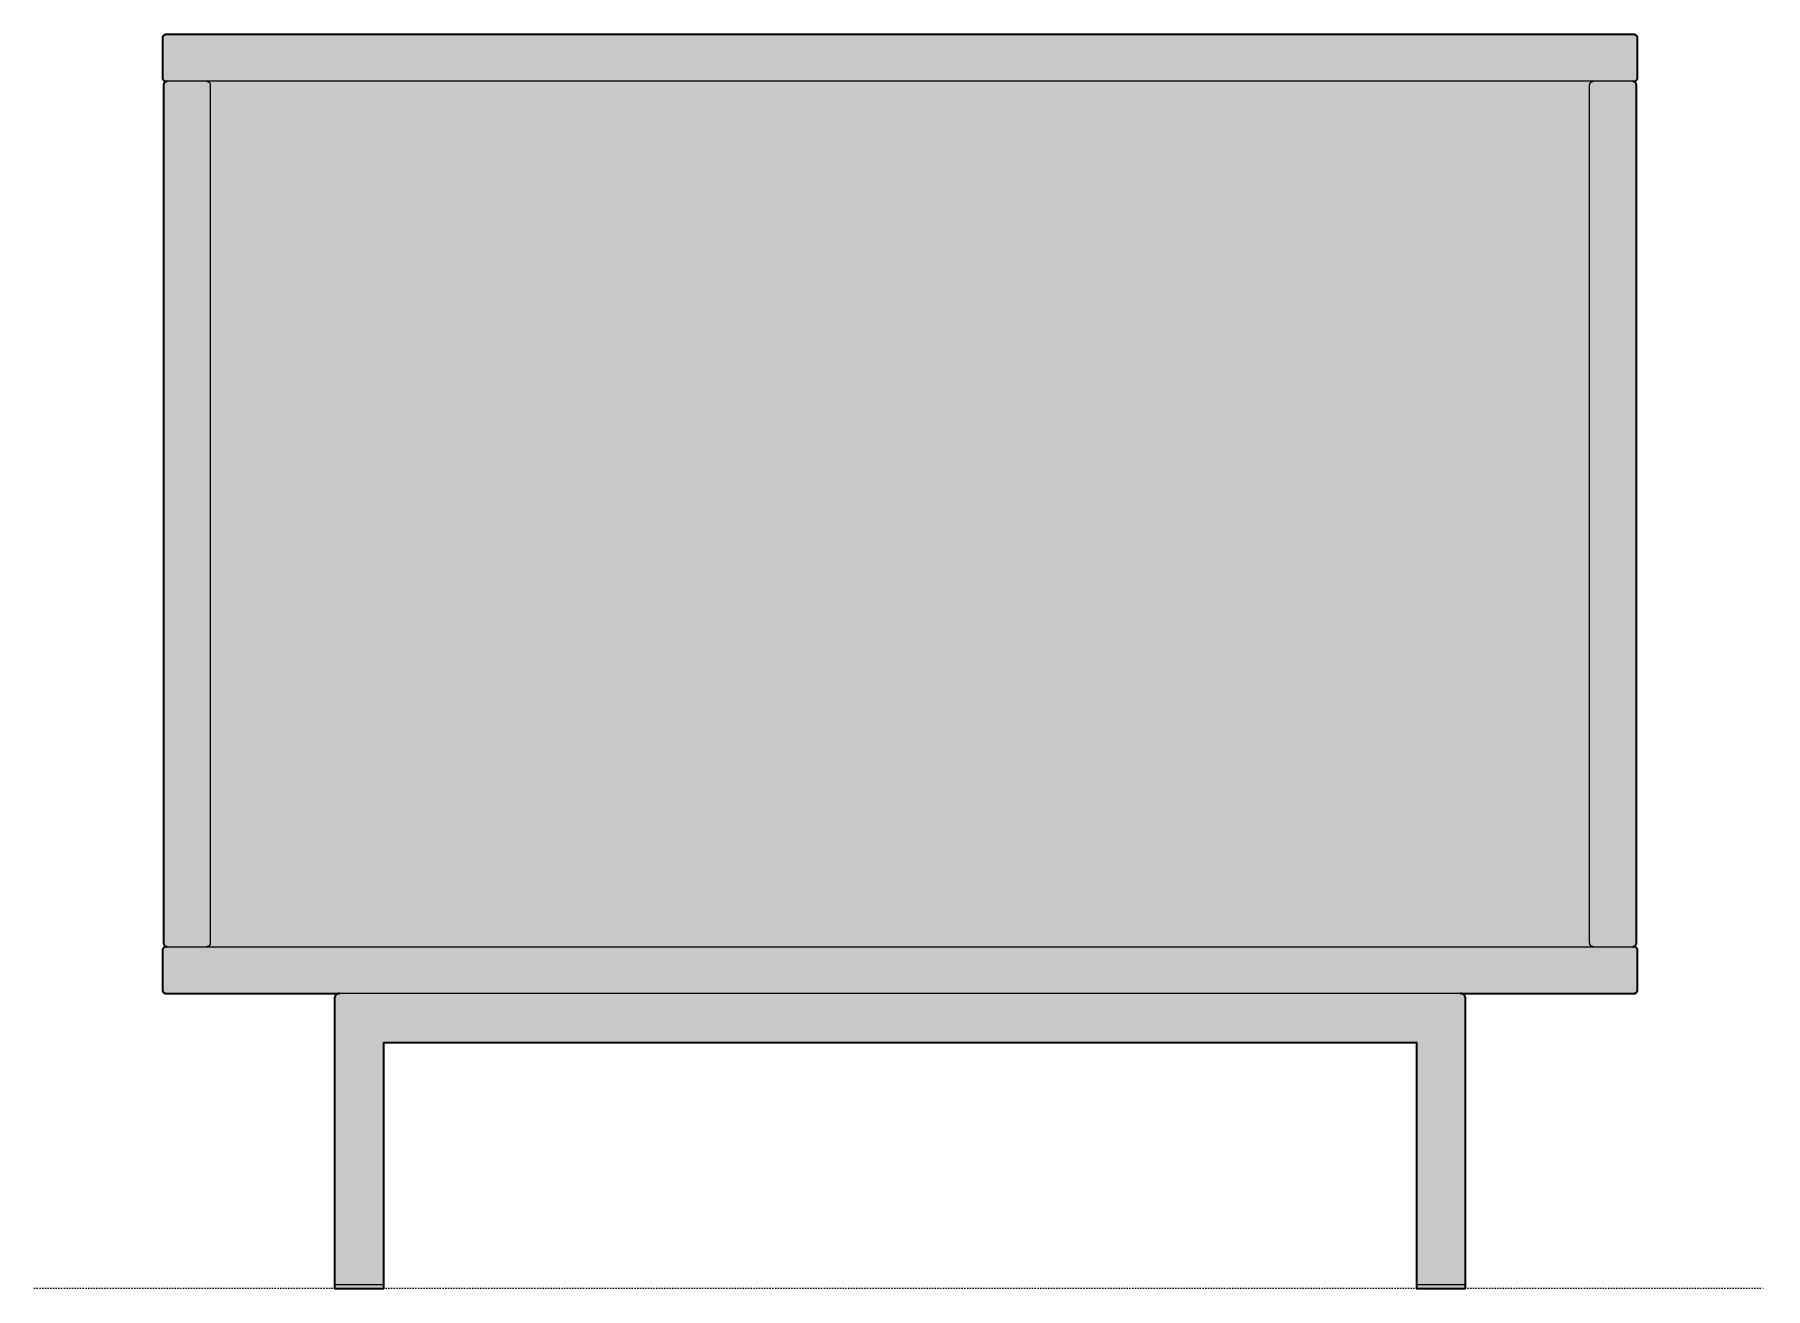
# Model space of a CAD drawing. Header units: millimetres. Extents: x 0 to 1414, y -783 to 510.
# Drawn here: x 0 to 704, y 0 to 510 of the extents above; entities that cross this region are included whole.
import ezdxf

# ---------------------------------------------------------------- set-up
doc = ezdxf.new("R2010")
doc.units = ezdxf.units.MM
doc.linetypes.add('Dots', pattern=[1, 0, -1])
doc.layers.add('Blocks', color=7, linetype='Continuous')
doc.layers.add('Blocks$Fill', color=7, linetype='Continuous', true_color=0xffffff)
for name, color, linetype, lineweight, true_color in [('Blocks$Inner', 7, 'Continuous', 25, 0x007f00), ('Blocks$Outline', 7, 'Continuous', 35, 0xff3f3f), ('Groud', 7, 'Dots', 25, 0x243775)]:
    doc.layers.add(name, color=color, linetype=linetype, lineweight=lineweight, true_color=true_color)

# ---------------------------------------------------------------- blocks, each defined once
blk = doc.blocks.new('Colour Floor Cabinet S Front')
at = {"layer": 'Blocks$Fill'}
blk.add_hatch(color=256, dxfattribs=at).paths.add_polyline_path([(651.96, 508.45), (651.96, 508.55), (651.95, 508.6), (651.94, 508.65), (651.93, 508.71), (651.92, 508.76), (651.91, 508.8), (651.89, 508.85), (651.88, 508.9), (651.86, 508.95), (651.84, 509), (651.82, 509.04), (651.8, 509.09), (651.77, 509.14), (651.75, 509.18), (651.72, 509.22), (651.69, 509.27), (651.66, 509.31), (651.63, 509.35), (651.59, 509.39), (651.56, 509.42), (651.52, 509.46), (651.49, 509.5), (651.45, 509.53), (651.41, 509.56), (651.37, 509.6), (651.33, 509.63), (651.29, 509.65), (651.24, 509.68), (651.2, 509.71), (651.15, 509.73), (651.11, 509.75), (651.06, 509.78), (651.01, 509.8), (650.97, 509.81), (650.92, 509.83), (650.87, 509.84), (650.82, 509.86), (650.77, 509.87), (650.72, 509.88), (650.67, 509.89), (650.62, 509.89), (650.57, 509.9), (650.52, 509.9), (650.46, 509.9), (53.41, 509.9), (53.36, 509.9), (53.31, 509.89), (53.26, 509.89), (53.21, 509.88), (53.16, 509.87), (53.11, 509.86), (53.06, 509.84), (53.01, 509.83), (52.96, 509.81), (52.91, 509.8), (52.87, 509.78), (52.82, 509.75), (52.77, 509.73), (52.73, 509.71), (52.68, 509.68), (52.64, 509.65), (52.6, 509.63), (52.56, 509.6), (52.52, 509.56), (52.48, 509.53), (52.44, 509.5), (52.4, 509.46), (52.37, 509.42), (52.33, 509.39), (52.3, 509.35), (52.27, 509.31), (52.24, 509.27), (52.21, 509.22), (52.18, 509.18), (52.16, 509.14), (52.13, 509.09), (52.11, 509.04), (52.09, 509), (52.07, 508.95), (52.05, 508.9), (52.03, 508.85), (52.02, 508.8), (52.01, 508.76), (52, 508.71), (51.99, 508.65), (51.98, 508.6), (51.97, 508.55), (51.97, 508.5), (51.96, 508.45), (51.96, 508.4), (51.96, 492.35), (51.97, 492.3), (51.97, 492.25), (51.98, 492.2), (51.99, 492.15), (52, 492.09), (52.01, 492.04), (52.02, 492), (52.03, 491.95), (52.05, 491.9), (52.07, 491.85), (52.09, 491.8), (52.11, 491.76), (52.13, 491.71), (52.16, 491.66), (52.18, 491.62), (52.21, 491.58), (52.24, 491.53), (52.27, 491.49), (52.3, 491.45), (52.33, 491.41), (52.37, 491.38), (52.4, 491.34), (52.44, 491.3), (52.48, 491.27), (52.52, 491.24), (52.56, 491.2), (52.6, 491.17), (52.64, 491.15), (52.68, 491.12), (52.73, 491.09), (52.77, 491.07), (52.82, 491.05), (52.87, 491.02), (52.91, 491), (52.96, 490.99), (53.01, 490.97), (53.06, 490.96), (53.11, 490.94), (53.16, 490.93), (53.21, 490.92), (53.26, 490.91), (53.31, 490.91), (53.36, 490.9), (53.41, 490.9), (53.46, 490.9), (53.91, 490.9), (53.81, 490.89), (53.76, 490.89), (53.71, 490.88), (53.66, 490.87), (53.61, 490.86), (53.56, 490.84), (53.51, 490.83), (53.46, 490.81), (53.41, 490.8), (53.37, 490.78), (53.32, 490.75), (53.27, 490.73), (53.23, 490.71), (53.18, 490.68), (53.14, 490.65), (53.1, 490.63), (53.06, 490.6), (53.02, 490.56), (52.98, 490.53), (52.94, 490.5), (52.9, 490.46), (52.87, 490.42), (52.83, 490.39), (52.8, 490.35), (52.77, 490.31), (52.74, 490.27), (52.71, 490.22), (52.68, 490.18), (52.66, 490.14), (52.63, 490.09), (52.61, 490.04), (52.59, 490), (52.57, 489.95), (52.55, 489.9), (52.53, 489.85), (52.52, 489.8), (52.51, 489.76), (52.5, 489.71), (52.49, 489.65), (52.48, 489.6), (52.47, 489.55), (52.47, 489.5), (52.46, 489.45), (52.46, 489.4), (52.46, 140.35), (52.47, 140.3), (52.47, 140.25), (52.48, 140.2), (52.49, 140.15), (52.5, 140.09), (52.51, 140.04), (52.52, 140), (52.53, 139.95), (52.55, 139.9), (52.57, 139.85), (52.59, 139.8), (52.61, 139.76), (52.63, 139.71), (52.66, 139.66), (52.68, 139.62), (52.71, 139.58), (52.74, 139.53), (52.77, 139.49), (52.8, 139.45), (52.83, 139.41), (52.87, 139.38), (52.9, 139.34), (52.94, 139.3), (52.98, 139.27), (53.02, 139.24), (53.06, 139.2), (53.1, 139.17), (53.14, 139.15), (53.18, 139.12), (53.23, 139.09), (53.27, 139.07), (53.32, 139.05), (53.37, 139.02), (53.41, 139), (53.46, 138.99), (53.51, 138.97), (53.56, 138.96), (53.61, 138.94), (53.66, 138.93), (53.71, 138.92), (53.76, 138.91), (53.81, 138.91), (53.86, 138.9), (53.91, 138.9), (53.41, 138.9), (53.36, 138.9), (53.31, 138.89), (53.26, 138.89), (53.21, 138.88), (53.16, 138.87), (53.11, 138.86), (53.06, 138.84), (53.01, 138.83), (52.96, 138.81), (52.91, 138.8), (52.87, 138.78), (52.82, 138.75), (52.77, 138.73), (52.73, 138.71), (52.68, 138.68), (52.64, 138.65), (52.6, 138.63), (52.56, 138.6), (52.52, 138.56), (52.48, 138.53), (52.44, 138.5), (52.4, 138.46), (52.37, 138.42), (52.33, 138.39), (52.3, 138.35), (52.27, 138.31), (52.24, 138.27), (52.21, 138.22), (52.18, 138.18), (52.16, 138.14), (52.13, 138.09), (52.11, 138.04), (52.09, 138), (52.07, 137.95), (52.05, 137.9), (52.03, 137.85), (52.02, 137.8), (52.01, 137.76), (52, 137.71), (51.99, 137.65), (51.98, 137.6), (51.97, 137.55), (51.97, 137.5), (51.96, 137.45), (51.96, 137.4), (51.96, 121.35), (51.97, 121.25), (51.98, 121.2), (51.99, 121.15), (52, 121.09), (52.01, 121.04), (52.02, 121), (52.03, 120.95), (52.05, 120.9), (52.07, 120.85), (52.09, 120.8), (52.11, 120.76), (52.13, 120.71), (52.16, 120.66), (52.18, 120.62), (52.21, 120.58), (52.24, 120.53), (52.27, 120.49), (52.3, 120.45), (52.33, 120.41), (52.37, 120.38), (52.4, 120.34), (52.44, 120.3), (52.48, 120.27), (52.52, 120.24), (52.56, 120.2), (52.6, 120.17), (52.64, 120.15), (52.68, 120.12), (52.73, 120.09), (52.77, 120.07), (52.82, 120.05), (52.87, 120.02), (52.91, 120), (52.96, 119.99), (53.01, 119.97), (53.06, 119.96), (53.11, 119.94), (53.16, 119.93), (53.21, 119.92), (53.26, 119.91), (53.31, 119.91), (53.36, 119.9), (53.41, 119.9), (53.46, 119.9), (123.97, 119.9), (123.83, 119.9), (123.76, 119.89), (123.69, 119.88), (123.63, 119.87), (123.56, 119.86), (123.49, 119.84), (123.43, 119.83), (123.36, 119.81), (123.3, 119.78), (123.23, 119.76), (123.17, 119.73), (123.11, 119.71), (123.04, 119.68), (122.98, 119.64), (122.93, 119.61), (122.87, 119.57), (122.81, 119.53), (122.76, 119.49), (122.7, 119.45), (122.65, 119.41), (122.6, 119.36), (122.55, 119.31), (122.5, 119.27), (122.46, 119.21), (122.41, 119.16), (122.37, 119.11), (122.33, 119.05), (122.29, 119), (122.26, 118.94), (122.22, 118.88), (122.19, 118.82), (122.16, 118.76), (122.13, 118.7), (122.1, 118.63), (122.08, 118.57), (122.06, 118.51), (122.04, 118.44), (122.02, 118.37), (122.01, 118.31), (121.99, 118.24), (121.98, 118.17), (121.98, 118.1), (121.97, 118.04), (121.97, 117.97), (121.97, 117.9), (121.97, 1.4), (122, 1.4), (122, 1.4), (122, 1.4), (122, 1.4), (122, 1.4), (121.99, 1.4), (121.99, 1.39), (121.99, 1.39), (121.99, 1.39), (121.99, 1.39), (121.99, 1.39), (121.98, 1.39), (121.98, 1.39), (121.98, 1.39), (121.98, 1.39), (121.98, 1.39), (121.98, 1.38), (121.98, 1.38), (121.98, 1.38), (121.98, 1.38), (121.97, 1.38), (121.97, 1.38), (121.97, 1.38), (121.97, 1.37), (121.97, 1.37), (121.97, 1.37), (121.97, 1.37), (121.97, 1.37), (121.97, 1.37), (121.97, 1.37), (121.97, 1.36), (121.97, 1.36), (121.97, 1.36), (121.97, 1.36), (121.97, 1.36), (121.97, 1.36), (121.97, 1.35), (121.97, 1.35), (121.97, 1.35), (121.97, -0.05), (123.97, -0.05), (141.97, -0.05), (141.97, 1.35), (141.97, 1.35), (141.96, 1.36), (141.96, 1.36), (141.96, 1.36), (141.96, 1.36), (141.96, 1.36), (141.96, 1.36), (141.96, 1.37), (141.96, 1.37), (141.96, 1.37), (141.96, 1.37), (141.96, 1.37), (141.96, 1.37), (141.96, 1.37), (141.96, 1.38), (141.96, 1.38), (141.96, 1.38), (141.95, 1.38), (141.95, 1.38), (141.95, 1.38), (141.95, 1.38), (141.95, 1.39), (141.95, 1.39), (141.95, 1.39), (141.95, 1.39), (141.95, 1.39), (141.94, 1.39), (141.94, 1.39), (141.94, 1.39), (141.94, 1.39), (141.94, 1.39), (141.94, 1.4), (141.94, 1.4), (141.93, 1.4), (141.93, 1.4), (141.93, 1.4), (141.93, 1.4), (141.93, 1.4), (141.93, 1.4), (141.92, 1.4), (141.92, 1.4), (141.97, 1.4), (141.97, 99.9), (561.97, 99.9), (561.97, 1.4), (562, 1.4), (562, 1.4), (562, 1.4), (562, 1.4), (562, 1.4), (561.99, 1.4), (561.99, 1.39), (561.99, 1.39), (561.99, 1.39), (561.99, 1.39), (561.99, 1.39), (561.98, 1.39), (561.98, 1.39), (561.98, 1.39), (561.98, 1.39), (561.98, 1.39), (561.98, 1.38), (561.98, 1.38), (561.98, 1.38), (561.98, 1.38), (561.97, 1.38), (561.97, 1.38), (561.97, 1.38), (561.97, 1.37), (561.97, 1.37), (561.97, 1.37), (561.97, 1.37), (561.97, 1.37), (561.97, 1.37), (561.97, 1.37), (561.97, 1.36), (561.97, 1.36), (561.97, 1.36), (561.97, 1.36), (561.97, 1.36), (561.97, 1.36), (561.97, 1.35), (561.97, 1.35), (561.97, 1.35), (561.97, -0.05), (563.97, -0.05), (581.97, -0.05), (581.97, 1.35), (581.97, 1.35), (581.97, 1.35), (581.96, 1.36), (581.96, 1.36), (581.96, 1.36), (581.96, 1.36), (581.96, 1.36), (581.96, 1.36), (581.96, 1.37), (581.96, 1.37), (581.96, 1.37), (581.96, 1.37), (581.96, 1.37), (581.96, 1.37), (581.96, 1.37), (581.96, 1.38), (581.96, 1.38), (581.96, 1.38), (581.95, 1.38), (581.95, 1.38), (581.95, 1.38), (581.95, 1.38), (581.95, 1.39), (581.95, 1.39), (581.95, 1.39), (581.95, 1.39), (581.95, 1.39), (581.94, 1.39), (581.94, 1.39), (581.94, 1.39), (581.94, 1.39), (581.94, 1.39), (581.94, 1.4), (581.94, 1.4), (581.93, 1.4), (581.93, 1.4), (581.93, 1.4), (581.93, 1.4), (581.93, 1.4), (581.93, 1.4), (581.92, 1.4), (581.92, 1.4), (581.97, 1.4), (581.97, 117.9), (581.96, 117.97), (581.96, 118.04), (581.95, 118.1), (581.95, 118.17), (581.94, 118.24), (581.92, 118.31), (581.91, 118.37), (581.89, 118.44), (581.87, 118.51), (581.85, 118.57), (581.83, 118.63), (581.8, 118.7), (581.77, 118.76), (581.74, 118.82), (581.71, 118.88), (581.67, 118.94), (581.64, 119), (581.6, 119.05), (581.56, 119.11), (581.52, 119.16), (581.47, 119.21), (581.43, 119.27), (581.38, 119.31), (581.33, 119.36), (581.28, 119.41), (581.23, 119.45), (581.17, 119.49), (581.12, 119.53), (581.06, 119.57), (581, 119.61), (580.95, 119.64), (580.89, 119.68), (580.82, 119.71), (580.76, 119.73), (580.7, 119.76), (580.63, 119.78), (580.57, 119.81), (580.5, 119.83), (580.44, 119.84), (580.37, 119.86), (580.3, 119.87), (580.24, 119.88), (580.17, 119.89), (580.1, 119.9), (580.03, 119.9), (579.97, 119.9), (650.52, 119.9), (650.57, 119.9), (650.62, 119.91), (650.67, 119.91), (650.72, 119.92), (650.77, 119.93), (650.82, 119.94), (650.87, 119.96), (650.92, 119.97), (650.97, 119.99), (651.01, 120), (651.06, 120.02), (651.11, 120.05), (651.15, 120.07), (651.2, 120.09), (651.24, 120.12), (651.29, 120.15), (651.33, 120.17), (651.37, 120.2), (651.41, 120.24), (651.45, 120.27), (651.49, 120.3), (651.52, 120.34), (651.56, 120.38), (651.59, 120.41), (651.63, 120.45), (651.66, 120.49), (651.69, 120.53), (651.72, 120.58), (651.75, 120.62), (651.77, 120.66), (651.8, 120.71), (651.82, 120.76), (651.84, 120.8), (651.86, 120.85), (651.88, 120.9), (651.89, 120.95), (651.91, 121), (651.92, 121.04), (651.93, 121.09), (651.94, 121.15), (651.95, 121.2), (651.96, 121.25), (651.96, 121.3), (651.96, 121.35), (651.96, 121.4), (651.96, 137.45), (651.96, 137.5), (651.96, 137.55), (651.95, 137.6), (651.94, 137.65), (651.93, 137.71), (651.92, 137.76), (651.91, 137.8), (651.89, 137.85), (651.88, 137.9), (651.86, 137.95), (651.84, 138), (651.82, 138.04), (651.8, 138.09), (651.77, 138.14), (651.75, 138.18), (651.72, 138.22), (651.69, 138.27), (651.66, 138.31), (651.63, 138.35), (651.59, 138.39), (651.56, 138.42), (651.52, 138.46), (651.49, 138.5), (651.45, 138.53), (651.41, 138.56), (651.37, 138.6), (651.33, 138.63), (651.29, 138.65), (651.24, 138.68), (651.2, 138.71), (651.15, 138.73), (651.11, 138.75), (651.06, 138.78), (651.01, 138.8), (650.97, 138.81), (650.92, 138.83), (650.87, 138.84), (650.82, 138.86), (650.77, 138.87), (650.72, 138.88), (650.67, 138.89), (650.62, 138.89), (650.57, 138.9), (650.52, 138.9), (650.46, 138.9), (650.02, 138.9), (650.12, 138.91), (650.17, 138.91), (650.22, 138.92), (650.27, 138.93), (650.32, 138.94), (650.37, 138.96), (650.42, 138.97), (650.47, 138.99), (650.51, 139), (650.56, 139.02), (650.61, 139.05), (650.65, 139.07), (650.7, 139.09), (650.74, 139.12), (650.79, 139.15), (650.83, 139.17), (650.87, 139.2), (650.91, 139.24), (650.95, 139.27), (650.99, 139.3), (651.02, 139.34), (651.06, 139.38), (651.09, 139.41), (651.13, 139.45), (651.16, 139.49), (651.19, 139.53), (651.22, 139.58), (651.25, 139.62), (651.27, 139.66), (651.3, 139.71), (651.32, 139.76), (651.34, 139.8), (651.36, 139.85), (651.38, 139.9), (651.39, 139.95), (651.41, 140), (651.42, 140.04), (651.43, 140.09), (651.44, 140.15), (651.45, 140.2), (651.46, 140.25), (651.46, 140.3), (651.46, 140.35), (651.46, 140.4), (651.46, 489.45), (651.46, 489.5), (651.46, 489.55), (651.45, 489.6), (651.44, 489.65), (651.43, 489.71), (651.42, 489.76), (651.41, 489.8), (651.39, 489.85), (651.38, 489.9), (651.36, 489.95), (651.34, 490), (651.32, 490.04), (651.3, 490.09), (651.27, 490.14), (651.25, 490.18), (651.22, 490.22), (651.19, 490.27), (651.16, 490.31), (651.13, 490.35), (651.09, 490.39), (651.06, 490.42), (651.02, 490.46), (650.99, 490.5), (650.95, 490.53), (650.91, 490.56), (650.87, 490.6), (650.83, 490.63), (650.79, 490.65), (650.74, 490.68), (650.7, 490.71), (650.65, 490.73), (650.61, 490.75), (650.56, 490.78), (650.51, 490.8), (650.47, 490.81), (650.42, 490.83), (650.37, 490.84), (650.32, 490.86), (650.27, 490.87), (650.22, 490.88), (650.17, 490.89), (650.12, 490.89), (650.07, 490.9), (650.02, 490.9), (650.52, 490.9), (650.57, 490.9), (650.62, 490.91), (650.67, 490.91), (650.72, 490.92), (650.77, 490.93), (650.82, 490.94), (650.87, 490.96), (650.92, 490.97), (650.97, 490.99), (651.01, 491), (651.06, 491.02), (651.11, 491.05), (651.15, 491.07), (651.2, 491.09), (651.24, 491.12), (651.29, 491.15), (651.33, 491.17), (651.37, 491.2), (651.41, 491.24), (651.45, 491.27), (651.49, 491.3), (651.52, 491.34), (651.56, 491.38), (651.59, 491.41), (651.63, 491.45), (651.66, 491.49), (651.69, 491.53), (651.72, 491.58), (651.75, 491.62), (651.77, 491.66), (651.8, 491.71), (651.82, 491.76), (651.84, 491.8), (651.86, 491.85), (651.88, 491.9), (651.89, 491.95), (651.91, 492), (651.92, 492.04), (651.93, 492.09), (651.94, 492.15), (651.95, 492.2), (651.96, 492.25), (651.96, 492.3), (651.96, 492.35), (651.96, 492.4)], flags=0)
at = {"layer": 'Blocks$Inner'}
for points in [[(651.96, 508.45), (651.96, 508.4), (651.96, 492.4), (651.96, 492.35), (651.96, 492.3), (651.96, 492.25), (651.95, 492.2), (651.94, 492.15), (651.93, 492.09), (651.92, 492.04), (651.91, 492), (651.89, 491.95), (651.88, 491.9), (651.86, 491.85), (651.84, 491.8), (651.82, 491.76), (651.8, 491.71), (651.77, 491.66), (651.75, 491.62), (651.72, 491.58), (651.69, 491.53), (651.66, 491.49), (651.63, 491.45), (651.59, 491.41), (651.56, 491.38), (651.52, 491.34), (651.49, 491.3), (651.45, 491.27), (651.41, 491.24), (651.37, 491.2), (651.33, 491.17), (651.29, 491.15), (651.24, 491.12), (651.2, 491.09), (651.15, 491.07), (651.11, 491.05), (651.06, 491.02), (651.01, 491), (650.97, 490.99), (650.92, 490.97), (650.87, 490.96), (650.82, 490.94), (650.77, 490.93), (650.72, 490.92), (650.67, 490.91), (650.62, 490.91), (650.57, 490.9), (650.52, 490.9), (650.46, 490.9), (53.46, 490.9), (53.41, 490.9), (53.36, 490.9), (53.31, 490.91), (53.26, 490.91), (53.21, 490.92), (53.16, 490.93), (53.11, 490.94), (53.06, 490.96), (53.01, 490.97), (52.96, 490.99), (52.91, 491), (52.87, 491.02), (52.82, 491.05), (52.77, 491.07), (52.73, 491.09), (52.68, 491.12), (52.64, 491.15), (52.6, 491.17), (52.56, 491.2), (52.52, 491.24), (52.48, 491.27), (52.44, 491.3), (52.4, 491.34), (52.37, 491.38), (52.33, 491.41), (52.3, 491.45), (52.27, 491.49), (52.24, 491.53), (52.21, 491.58), (52.18, 491.62), (52.16, 491.66), (52.13, 491.71), (52.11, 491.76), (52.09, 491.8), (52.07, 491.85), (52.05, 491.9), (52.03, 491.95), (52.02, 492), (52.01, 492.04), (52, 492.09), (51.99, 492.15), (51.98, 492.2), (51.97, 492.25), (51.97, 492.3), (51.96, 492.35), (51.96, 492.4), (51.96, 508.4), (51.96, 508.45), (51.97, 508.5), (51.97, 508.55), (51.98, 508.6), (51.99, 508.65), (52, 508.71), (52.01, 508.76), (52.02, 508.8), (52.03, 508.85), (52.05, 508.9), (52.07, 508.95), (52.09, 509), (52.11, 509.04), (52.13, 509.09), (52.16, 509.14), (52.18, 509.18), (52.21, 509.22), (52.24, 509.27), (52.27, 509.31), (52.3, 509.35), (52.33, 509.39), (52.37, 509.42), (52.4, 509.46), (52.44, 509.5), (52.48, 509.53), (52.52, 509.56), (52.56, 509.6), (52.6, 509.63), (52.64, 509.65), (52.68, 509.68), (52.73, 509.71), (52.77, 509.73), (52.82, 509.75), (52.87, 509.78), (52.91, 509.8), (52.96, 509.81), (53.01, 509.83), (53.06, 509.84), (53.11, 509.86), (53.16, 509.87), (53.21, 509.88), (53.26, 509.89), (53.31, 509.89), (53.36, 509.9), (53.41, 509.9), (53.46, 509.9), (650.46, 509.9), (650.52, 509.9), (650.57, 509.9), (650.62, 509.89), (650.67, 509.89), (650.72, 509.88), (650.77, 509.87), (650.82, 509.86), (650.87, 509.84), (650.92, 509.83), (650.97, 509.81), (651.01, 509.8), (651.06, 509.78), (651.11, 509.75), (651.15, 509.73), (651.2, 509.71), (651.24, 509.68), (651.29, 509.65), (651.33, 509.63), (651.37, 509.6), (651.41, 509.56), (651.45, 509.53), (651.49, 509.5), (651.52, 509.46), (651.56, 509.42), (651.59, 509.39), (651.63, 509.35), (651.66, 509.31), (651.69, 509.27), (651.72, 509.22), (651.75, 509.18), (651.77, 509.14), (651.8, 509.09), (651.82, 509.04), (651.84, 509), (651.86, 508.95), (651.88, 508.9), (651.89, 508.85), (651.91, 508.8), (651.92, 508.76), (651.93, 508.71), (651.94, 508.65), (651.95, 508.6), (651.96, 508.55), (651.96, 508.5)], [(51.96, 121.35), (51.96, 121.4), (51.96, 137.4), (51.96, 137.45), (51.97, 137.5), (51.97, 137.55), (51.98, 137.6), (51.99, 137.65), (52, 137.71), (52.01, 137.76), (52.02, 137.8), (52.03, 137.85), (52.05, 137.9), (52.07, 137.95), (52.09, 138), (52.11, 138.04), (52.13, 138.09), (52.16, 138.14), (52.18, 138.18), (52.21, 138.22), (52.24, 138.27), (52.27, 138.31), (52.3, 138.35), (52.33, 138.39), (52.37, 138.42), (52.4, 138.46), (52.44, 138.5), (52.48, 138.53), (52.52, 138.56), (52.56, 138.6), (52.6, 138.63), (52.64, 138.65), (52.68, 138.68), (52.73, 138.71), (52.77, 138.73), (52.82, 138.75), (52.87, 138.78), (52.91, 138.8), (52.96, 138.81), (53.01, 138.83), (53.06, 138.84), (53.11, 138.86), (53.16, 138.87), (53.21, 138.88), (53.26, 138.89), (53.31, 138.89), (53.36, 138.9), (53.41, 138.9), (53.46, 138.9), (650.46, 138.9), (650.52, 138.9), (650.57, 138.9), (650.62, 138.89), (650.67, 138.89), (650.72, 138.88), (650.77, 138.87), (650.82, 138.86), (650.87, 138.84), (650.92, 138.83), (650.97, 138.81), (651.01, 138.8), (651.06, 138.78), (651.11, 138.75), (651.15, 138.73), (651.2, 138.71), (651.24, 138.68), (651.29, 138.65), (651.33, 138.63), (651.37, 138.6), (651.41, 138.56), (651.45, 138.53), (651.49, 138.5), (651.52, 138.46), (651.56, 138.42), (651.59, 138.39), (651.63, 138.35), (651.66, 138.31), (651.69, 138.27), (651.72, 138.22), (651.75, 138.18), (651.77, 138.14), (651.8, 138.09), (651.82, 138.04), (651.84, 138), (651.86, 137.95), (651.88, 137.9), (651.89, 137.85), (651.91, 137.8), (651.92, 137.76), (651.93, 137.71), (651.94, 137.65), (651.95, 137.6), (651.96, 137.55), (651.96, 137.5), (651.96, 137.45), (651.96, 137.4), (651.96, 121.4), (651.96, 121.35), (651.96, 121.3), (651.96, 121.25), (651.95, 121.2), (651.94, 121.15), (651.93, 121.09), (651.92, 121.04), (651.91, 121), (651.89, 120.95), (651.88, 120.9), (651.86, 120.85), (651.84, 120.8), (651.82, 120.76), (651.8, 120.71), (651.77, 120.66), (651.75, 120.62), (651.72, 120.58), (651.69, 120.53), (651.66, 120.49), (651.63, 120.45), (651.59, 120.41), (651.56, 120.38), (651.52, 120.34), (651.49, 120.3), (651.45, 120.27), (651.41, 120.24), (651.37, 120.2), (651.33, 120.17), (651.29, 120.15), (651.24, 120.12), (651.2, 120.09), (651.15, 120.07), (651.11, 120.05), (651.06, 120.02), (651.01, 120), (650.97, 119.99), (650.92, 119.97), (650.87, 119.96), (650.82, 119.94), (650.77, 119.93), (650.72, 119.92), (650.67, 119.91), (650.62, 119.91), (650.57, 119.9), (650.52, 119.9), (650.46, 119.9), (53.46, 119.9), (53.41, 119.9), (53.36, 119.9), (53.31, 119.91), (53.26, 119.91), (53.21, 119.92), (53.16, 119.93), (53.11, 119.94), (53.06, 119.96), (53.01, 119.97), (52.96, 119.99), (52.91, 120), (52.87, 120.02), (52.82, 120.05), (52.77, 120.07), (52.73, 120.09), (52.68, 120.12), (52.64, 120.15), (52.6, 120.17), (52.56, 120.2), (52.52, 120.24), (52.48, 120.27), (52.44, 120.3), (52.4, 120.34), (52.37, 120.38), (52.33, 120.41), (52.3, 120.45), (52.27, 120.49), (52.24, 120.53), (52.21, 120.58), (52.18, 120.62), (52.16, 120.66), (52.13, 120.71), (52.11, 120.76), (52.09, 120.8), (52.07, 120.85), (52.05, 120.9), (52.03, 120.95), (52.02, 121), (52.01, 121.04), (52, 121.09), (51.99, 121.15), (51.98, 121.2), (51.97, 121.25), (51.97, 121.3)]]:
    blk.add_lwpolyline(points, close=True, dxfattribs=at)
for points in [[(53.96, 138.9), (53.91, 138.9), (53.86, 138.9), (53.81, 138.91), (53.76, 138.91), (53.71, 138.92), (53.66, 138.93), (53.61, 138.94), (53.56, 138.96), (53.51, 138.97), (53.46, 138.99), (53.41, 139), (53.37, 139.02), (53.32, 139.05), (53.27, 139.07), (53.23, 139.09), (53.18, 139.12), (53.14, 139.15), (53.1, 139.17), (53.06, 139.2), (53.02, 139.24), (52.98, 139.27), (52.94, 139.3), (52.9, 139.34), (52.87, 139.38), (52.83, 139.41), (52.8, 139.45), (52.77, 139.49), (52.74, 139.53), (52.71, 139.58), (52.68, 139.62), (52.66, 139.66), (52.63, 139.71), (52.61, 139.76), (52.59, 139.8), (52.57, 139.85), (52.55, 139.9), (52.53, 139.95), (52.52, 140), (52.51, 140.04), (52.5, 140.09), (52.49, 140.15), (52.48, 140.2), (52.47, 140.25), (52.47, 140.3), (52.46, 140.35), (52.46, 140.4), (52.46, 489.4), (52.46, 489.45), (52.47, 489.5), (52.47, 489.55), (52.48, 489.6), (52.49, 489.65), (52.5, 489.71), (52.51, 489.76), (52.52, 489.8), (52.53, 489.85), (52.55, 489.9), (52.57, 489.95), (52.59, 490), (52.61, 490.04), (52.63, 490.09), (52.66, 490.14), (52.68, 490.18), (52.71, 490.22), (52.74, 490.27), (52.77, 490.31), (52.8, 490.35), (52.83, 490.39), (52.87, 490.42), (52.9, 490.46), (52.94, 490.5), (52.98, 490.53), (53.02, 490.56), (53.06, 490.6), (53.1, 490.63), (53.14, 490.65), (53.18, 490.68), (53.23, 490.71), (53.27, 490.73), (53.32, 490.75), (53.37, 490.78), (53.41, 490.8), (53.46, 490.81), (53.51, 490.83), (53.56, 490.84), (53.61, 490.86), (53.66, 490.87), (53.71, 490.88), (53.76, 490.89), (53.81, 490.89), (53.86, 490.9), (53.91, 490.9), (53.96, 490.9)], [(69.96, 490.9), (70.02, 490.9), (70.07, 490.9), (70.12, 490.89), (70.17, 490.89), (70.22, 490.88), (70.27, 490.87), (70.32, 490.86), (70.37, 490.84), (70.42, 490.83), (70.47, 490.81), (70.51, 490.8), (70.56, 490.78), (70.61, 490.75), (70.65, 490.73), (70.7, 490.71), (70.74, 490.68), (70.79, 490.65), (70.83, 490.63), (70.87, 490.6), (70.91, 490.56), (70.95, 490.53), (70.99, 490.5), (71.02, 490.46), (71.06, 490.42), (71.09, 490.39), (71.13, 490.35), (71.16, 490.31), (71.19, 490.27), (71.22, 490.22), (71.25, 490.18), (71.27, 490.14), (71.3, 490.09), (71.32, 490.04), (71.34, 490), (71.36, 489.95), (71.38, 489.9), (71.39, 489.85), (71.41, 489.8), (71.42, 489.76), (71.43, 489.71), (71.44, 489.65), (71.45, 489.6), (71.46, 489.55), (71.46, 489.5), (71.46, 489.45), (71.46, 489.4), (71.46, 140.4), (71.46, 140.35), (71.46, 140.3), (71.46, 140.25), (71.45, 140.2), (71.44, 140.15), (71.43, 140.09), (71.42, 140.04), (71.41, 140), (71.39, 139.95), (71.38, 139.9), (71.36, 139.85), (71.34, 139.8), (71.32, 139.76), (71.3, 139.71), (71.27, 139.66), (71.25, 139.62), (71.22, 139.58), (71.19, 139.53), (71.16, 139.49), (71.13, 139.45), (71.09, 139.41), (71.06, 139.38), (71.02, 139.34), (70.99, 139.3), (70.95, 139.27), (70.91, 139.24), (70.87, 139.2), (70.83, 139.17), (70.79, 139.15), (70.74, 139.12), (70.7, 139.09), (70.65, 139.07), (70.61, 139.05), (70.56, 139.02), (70.51, 139), (70.47, 138.99), (70.42, 138.97), (70.37, 138.96), (70.32, 138.94), (70.27, 138.93), (70.22, 138.92), (70.17, 138.91), (70.12, 138.91), (70.07, 138.9), (70.02, 138.9), (69.96, 138.9)], [(633.96, 138.9), (633.91, 138.9), (633.86, 138.9), (633.81, 138.91), (633.76, 138.91), (633.71, 138.92), (633.66, 138.93), (633.61, 138.94), (633.56, 138.96), (633.51, 138.97), (633.46, 138.99), (633.41, 139), (633.37, 139.02), (633.32, 139.05), (633.27, 139.07), (633.23, 139.09), (633.18, 139.12), (633.14, 139.15), (633.1, 139.17), (633.06, 139.2), (633.02, 139.24), (632.98, 139.27), (632.94, 139.3), (632.9, 139.34), (632.87, 139.38), (632.83, 139.41), (632.8, 139.45), (632.77, 139.49), (632.74, 139.53), (632.71, 139.58), (632.68, 139.62), (632.66, 139.66), (632.63, 139.71), (632.61, 139.76), (632.59, 139.8), (632.57, 139.85), (632.55, 139.9), (632.53, 139.95), (632.52, 140), (632.51, 140.04), (632.5, 140.09), (632.49, 140.15), (632.48, 140.2), (632.47, 140.25), (632.47, 140.3), (632.46, 140.35), (632.46, 140.4), (632.46, 489.4), (632.46, 489.45), (632.47, 489.5), (632.47, 489.55), (632.48, 489.6), (632.49, 489.65), (632.5, 489.71), (632.51, 489.76), (632.52, 489.8), (632.53, 489.85), (632.55, 489.9), (632.57, 489.95), (632.59, 490), (632.61, 490.04), (632.63, 490.09), (632.66, 490.14), (632.68, 490.18), (632.71, 490.22), (632.74, 490.27), (632.77, 490.31), (632.8, 490.35), (632.83, 490.39), (632.87, 490.42), (632.9, 490.46), (632.94, 490.5), (632.98, 490.53), (633.02, 490.56), (633.06, 490.6), (633.1, 490.63), (633.14, 490.65), (633.18, 490.68), (633.23, 490.71), (633.27, 490.73), (633.32, 490.75), (633.37, 490.78), (633.41, 490.8), (633.46, 490.81), (633.51, 490.83), (633.56, 490.84), (633.61, 490.86), (633.66, 490.87), (633.71, 490.88), (633.76, 490.89), (633.81, 490.89), (633.86, 490.9), (633.91, 490.9), (633.96, 490.9)], [(649.96, 490.9), (650.02, 490.9), (650.07, 490.9), (650.12, 490.89), (650.17, 490.89), (650.22, 490.88), (650.27, 490.87), (650.32, 490.86), (650.37, 490.84), (650.42, 490.83), (650.47, 490.81), (650.51, 490.8), (650.56, 490.78), (650.61, 490.75), (650.65, 490.73), (650.7, 490.71), (650.74, 490.68), (650.79, 490.65), (650.83, 490.63), (650.87, 490.6), (650.91, 490.56), (650.95, 490.53), (650.99, 490.5), (651.02, 490.46), (651.06, 490.42), (651.09, 490.39), (651.13, 490.35), (651.16, 490.31), (651.19, 490.27), (651.22, 490.22), (651.25, 490.18), (651.27, 490.14), (651.3, 490.09), (651.32, 490.04), (651.34, 490), (651.36, 489.95), (651.38, 489.9), (651.39, 489.85), (651.41, 489.8), (651.42, 489.76), (651.43, 489.71), (651.44, 489.65), (651.45, 489.6), (651.46, 489.55), (651.46, 489.5), (651.46, 489.45), (651.46, 489.4), (651.46, 140.4), (651.46, 140.35), (651.46, 140.3), (651.46, 140.25), (651.45, 140.2), (651.44, 140.15), (651.43, 140.09), (651.42, 140.04), (651.41, 140), (651.39, 139.95), (651.38, 139.9), (651.36, 139.85), (651.34, 139.8), (651.32, 139.76), (651.3, 139.71), (651.27, 139.66), (651.25, 139.62), (651.22, 139.58), (651.19, 139.53), (651.16, 139.49), (651.13, 139.45), (651.09, 139.41), (651.06, 139.38), (651.02, 139.34), (650.99, 139.3), (650.95, 139.27), (650.91, 139.24), (650.87, 139.2), (650.83, 139.17), (650.79, 139.15), (650.74, 139.12), (650.7, 139.09), (650.65, 139.07), (650.61, 139.05), (650.56, 139.02), (650.51, 139), (650.47, 138.99), (650.42, 138.97), (650.37, 138.96), (650.32, 138.94), (650.27, 138.93), (650.22, 138.92), (650.17, 138.91), (650.12, 138.91), (650.07, 138.9), (650.02, 138.9), (649.96, 138.9)], [(579.97, 119.9), (580.03, 119.9), (580.1, 119.9), (580.17, 119.89), (580.24, 119.88), (580.3, 119.87), (580.37, 119.86), (580.44, 119.84), (580.5, 119.83), (580.57, 119.81), (580.63, 119.78), (580.7, 119.76), (580.76, 119.73), (580.82, 119.71), (580.89, 119.68), (580.95, 119.64), (581, 119.61), (581.06, 119.57), (581.12, 119.53), (581.17, 119.49), (581.23, 119.45), (581.28, 119.41), (581.33, 119.36), (581.38, 119.31), (581.43, 119.27), (581.47, 119.21), (581.52, 119.16), (581.56, 119.11), (581.6, 119.05), (581.64, 119), (581.67, 118.94), (581.71, 118.88), (581.74, 118.82), (581.77, 118.76), (581.8, 118.7), (581.83, 118.63), (581.85, 118.57), (581.87, 118.51), (581.89, 118.44), (581.91, 118.37), (581.92, 118.31), (581.94, 118.24), (581.95, 118.17), (581.95, 118.1), (581.96, 118.04), (581.96, 117.97), (581.97, 117.9), (581.97, 1.4), (579.97, 1.4), (563.97, 1.4), (561.97, 1.4), (561.97, 99.9), (141.97, 99.9), (141.97, 1.4), (139.97, 1.4), (123.97, 1.4), (121.97, 1.4), (121.97, 117.9), (121.97, 117.97), (121.97, 118.04), (121.98, 118.1), (121.98, 118.17), (121.99, 118.24), (122.01, 118.31), (122.02, 118.37), (122.04, 118.44), (122.06, 118.51), (122.08, 118.57), (122.1, 118.63), (122.13, 118.7), (122.16, 118.76), (122.19, 118.82), (122.22, 118.88), (122.26, 118.94), (122.29, 119), (122.33, 119.05), (122.37, 119.11), (122.41, 119.16), (122.46, 119.21), (122.5, 119.27), (122.55, 119.31), (122.6, 119.36), (122.65, 119.41), (122.7, 119.45), (122.76, 119.49), (122.81, 119.53), (122.87, 119.57), (122.93, 119.61), (122.98, 119.64), (123.04, 119.68), (123.11, 119.71), (123.17, 119.73), (123.23, 119.76), (123.3, 119.78), (123.36, 119.81), (123.43, 119.83), (123.49, 119.84), (123.56, 119.86), (123.63, 119.87), (123.69, 119.88), (123.76, 119.89), (123.83, 119.9), (123.9, 119.9), (123.97, 119.9)], [(121.97, 1.35), (121.97, -0.05), (123.97, -0.05), (139.97, -0.05), (141.97, -0.05), (141.97, 1.35), (141.97, 1.35), (141.97, 1.35), (141.96, 1.36), (141.96, 1.36), (141.96, 1.36), (141.96, 1.36), (141.96, 1.36), (141.96, 1.36), (141.96, 1.37), (141.96, 1.37), (141.96, 1.37), (141.96, 1.37), (141.96, 1.37), (141.96, 1.37), (141.96, 1.37), (141.96, 1.38), (141.96, 1.38), (141.96, 1.38), (141.95, 1.38), (141.95, 1.38), (141.95, 1.38), (141.95, 1.38), (141.95, 1.39), (141.95, 1.39), (141.95, 1.39), (141.95, 1.39), (141.95, 1.39), (141.94, 1.39), (141.94, 1.39), (141.94, 1.39), (141.94, 1.39), (141.94, 1.39), (141.94, 1.4), (141.94, 1.4), (141.93, 1.4), (141.93, 1.4), (141.93, 1.4), (141.93, 1.4), (141.93, 1.4), (141.93, 1.4), (141.92, 1.4), (141.92, 1.4), (141.92, 1.4), (141.92, 1.4), (141.92, 1.4), (141.92, 1.4)], [(122.02, 1.4), (122.01, 1.4), (122.01, 1.4), (122.01, 1.4), (122.01, 1.4), (122.01, 1.4), (122, 1.4), (122, 1.4), (122, 1.4), (122, 1.4), (122, 1.4), (122, 1.4), (122, 1.4), (121.99, 1.4), (121.99, 1.39), (121.99, 1.39), (121.99, 1.39), (121.99, 1.39), (121.99, 1.39), (121.98, 1.39), (121.98, 1.39), (121.98, 1.39), (121.98, 1.39), (121.98, 1.39), (121.98, 1.38), (121.98, 1.38), (121.98, 1.38), (121.98, 1.38), (121.97, 1.38), (121.97, 1.38), (121.97, 1.38), (121.97, 1.37), (121.97, 1.37), (121.97, 1.37), (121.97, 1.37), (121.97, 1.37), (121.97, 1.37), (121.97, 1.37), (121.97, 1.36), (121.97, 1.36), (121.97, 1.36), (121.97, 1.36), (121.97, 1.36), (121.97, 1.36), (121.97, 1.35), (121.97, 1.35), (121.97, 1.35), (121.97, -0.05), (123.97, -0.05), (139.97, -0.05), (141.97, -0.05), (141.97, 1.35)], [(562.02, 1.4), (562.01, 1.4), (562.01, 1.4), (562.01, 1.4), (562.01, 1.4), (562.01, 1.4), (562, 1.4), (562, 1.4), (562, 1.4), (562, 1.4), (562, 1.4), (562, 1.4), (562, 1.4), (561.99, 1.4), (561.99, 1.39), (561.99, 1.39), (561.99, 1.39), (561.99, 1.39), (561.99, 1.39), (561.98, 1.39), (561.98, 1.39), (561.98, 1.39), (561.98, 1.39), (561.98, 1.39), (561.98, 1.38), (561.98, 1.38), (561.98, 1.38), (561.98, 1.38), (561.97, 1.38), (561.97, 1.38), (561.97, 1.38), (561.97, 1.37), (561.97, 1.37), (561.97, 1.37), (561.97, 1.37), (561.97, 1.37), (561.97, 1.37), (561.97, 1.37), (561.97, 1.36), (561.97, 1.36), (561.97, 1.36), (561.97, 1.36), (561.97, 1.36), (561.97, 1.36), (561.97, 1.35), (561.97, 1.35), (561.97, 1.35), (561.97, -0.05), (563.97, -0.05), (579.97, -0.05), (581.97, -0.05), (581.97, 1.35), (581.97, 1.35), (581.97, 1.35), (581.96, 1.36), (581.96, 1.36), (581.96, 1.36), (581.96, 1.36), (581.96, 1.36), (581.96, 1.36), (581.96, 1.37), (581.96, 1.37), (581.96, 1.37), (581.96, 1.37), (581.96, 1.37), (581.96, 1.37), (581.96, 1.37), (581.96, 1.38), (581.96, 1.38), (581.96, 1.38), (581.95, 1.38), (581.95, 1.38), (581.95, 1.38), (581.95, 1.38), (581.95, 1.39), (581.95, 1.39), (581.95, 1.39), (581.95, 1.39), (581.95, 1.39), (581.94, 1.39), (581.94, 1.39), (581.94, 1.39), (581.94, 1.39), (581.94, 1.39), (581.94, 1.4), (581.94, 1.4), (581.93, 1.4), (581.93, 1.4), (581.93, 1.4), (581.93, 1.4), (581.93, 1.4), (581.93, 1.4), (581.92, 1.4), (581.92, 1.4), (581.92, 1.4), (581.92, 1.4), (581.92, 1.4), (581.92, 1.4)], [(561.97, 1.35), (561.97, -0.05), (563.97, -0.05), (579.97, -0.05), (581.97, -0.05), (581.97, 1.35)]]:
    blk.add_lwpolyline(points, dxfattribs=at)
at = {"layer": 'Blocks$Outline'}
for points in [[(651.96, 508.45), (651.96, 508.5), (651.96, 508.55), (651.95, 508.6), (651.94, 508.65), (651.93, 508.71), (651.92, 508.76), (651.91, 508.8), (651.89, 508.85), (651.88, 508.9), (651.86, 508.95), (651.84, 509), (651.82, 509.04), (651.8, 509.09), (651.77, 509.14), (651.75, 509.18), (651.72, 509.22), (651.69, 509.27), (651.66, 509.31), (651.63, 509.35), (651.59, 509.39), (651.56, 509.42), (651.52, 509.46), (651.49, 509.5), (651.45, 509.53), (651.41, 509.56), (651.37, 509.6), (651.33, 509.63), (651.29, 509.65), (651.24, 509.68), (651.2, 509.71), (651.15, 509.73), (651.11, 509.75), (651.06, 509.78), (651.01, 509.8), (650.97, 509.81), (650.92, 509.83), (650.87, 509.84), (650.82, 509.86), (650.77, 509.87), (650.72, 509.88), (650.67, 509.89), (650.62, 509.89), (650.57, 509.9), (650.52, 509.9), (650.46, 509.9), (53.46, 509.9), (53.41, 509.9), (53.36, 509.9), (53.31, 509.89), (53.26, 509.89), (53.21, 509.88), (53.16, 509.87), (53.11, 509.86), (53.06, 509.84), (53.01, 509.83), (52.96, 509.81), (52.91, 509.8), (52.87, 509.78), (52.82, 509.75), (52.77, 509.73), (52.73, 509.71), (52.68, 509.68), (52.64, 509.65), (52.6, 509.63), (52.56, 509.6), (52.52, 509.56), (52.48, 509.53), (52.44, 509.5), (52.4, 509.46), (52.37, 509.42), (52.33, 509.39), (52.3, 509.35), (52.27, 509.31), (52.24, 509.27), (52.21, 509.22), (52.18, 509.18), (52.16, 509.14), (52.13, 509.09), (52.11, 509.04), (52.09, 509), (52.07, 508.95), (52.05, 508.9), (52.03, 508.85), (52.02, 508.8), (52.01, 508.76), (52, 508.71), (51.99, 508.65), (51.98, 508.6), (51.97, 508.55), (51.97, 508.5), (51.96, 508.45), (51.96, 508.4), (51.96, 492.4), (51.96, 492.35), (51.97, 492.3), (51.97, 492.25), (51.98, 492.2), (51.99, 492.15), (52, 492.09), (52.01, 492.04), (52.02, 492), (52.03, 491.95), (52.05, 491.9), (52.07, 491.85), (52.09, 491.8), (52.11, 491.76), (52.13, 491.71), (52.16, 491.66), (52.18, 491.62), (52.21, 491.58), (52.24, 491.53), (52.27, 491.49), (52.3, 491.45), (52.33, 491.41), (52.37, 491.38), (52.4, 491.34), (52.44, 491.3), (52.48, 491.27), (52.52, 491.24), (52.56, 491.2), (52.6, 491.17), (52.64, 491.15), (52.68, 491.12), (52.73, 491.09), (52.77, 491.07), (52.82, 491.05), (52.87, 491.02), (52.91, 491), (52.96, 490.99), (53.01, 490.97), (53.06, 490.96), (53.11, 490.94), (53.16, 490.93), (53.21, 490.92), (53.26, 490.91), (53.31, 490.91), (53.36, 490.9), (53.41, 490.9), (53.46, 490.9), (53.91, 490.9)], [(650.02, 490.9), (650.46, 490.9), (650.52, 490.9), (650.57, 490.9), (650.62, 490.91), (650.67, 490.91), (650.72, 490.92), (650.77, 490.93), (650.82, 490.94), (650.87, 490.96), (650.92, 490.97), (650.97, 490.99), (651.01, 491), (651.06, 491.02), (651.11, 491.05), (651.15, 491.07), (651.2, 491.09), (651.24, 491.12), (651.29, 491.15), (651.33, 491.17), (651.37, 491.2), (651.41, 491.24), (651.45, 491.27), (651.49, 491.3), (651.52, 491.34), (651.56, 491.38), (651.59, 491.41), (651.63, 491.45), (651.66, 491.49), (651.69, 491.53), (651.72, 491.58), (651.75, 491.62), (651.77, 491.66), (651.8, 491.71), (651.82, 491.76), (651.84, 491.8), (651.86, 491.85), (651.88, 491.9), (651.89, 491.95), (651.91, 492), (651.92, 492.04), (651.93, 492.09), (651.94, 492.15), (651.95, 492.2), (651.96, 492.25), (651.96, 492.3), (651.96, 492.35), (651.96, 492.4), (651.96, 508.4), (651.96, 508.45)], [(53.91, 490.9), (53.86, 490.9), (53.81, 490.89), (53.76, 490.89), (53.71, 490.88), (53.66, 490.87), (53.61, 490.86), (53.56, 490.84), (53.51, 490.83), (53.46, 490.81), (53.41, 490.8), (53.37, 490.78), (53.32, 490.75), (53.27, 490.73), (53.23, 490.71), (53.18, 490.68), (53.14, 490.65), (53.1, 490.63), (53.06, 490.6), (53.02, 490.56), (52.98, 490.53), (52.94, 490.5), (52.9, 490.46), (52.87, 490.42), (52.83, 490.39), (52.8, 490.35), (52.77, 490.31), (52.74, 490.27), (52.71, 490.22), (52.68, 490.18), (52.66, 490.14), (52.63, 490.09), (52.61, 490.04), (52.59, 490), (52.57, 489.95), (52.55, 489.9), (52.53, 489.85), (52.52, 489.8), (52.51, 489.76), (52.5, 489.71), (52.49, 489.65), (52.48, 489.6), (52.47, 489.55), (52.47, 489.5), (52.46, 489.45), (52.46, 489.4), (52.46, 140.4), (52.46, 140.35), (52.47, 140.3), (52.47, 140.25), (52.48, 140.2), (52.49, 140.15), (52.5, 140.09), (52.51, 140.04), (52.52, 140), (52.53, 139.95), (52.55, 139.9), (52.57, 139.85), (52.59, 139.8), (52.61, 139.76), (52.63, 139.71), (52.66, 139.66), (52.68, 139.62), (52.71, 139.58), (52.74, 139.53), (52.77, 139.49), (52.8, 139.45), (52.83, 139.41), (52.87, 139.38), (52.9, 139.34), (52.94, 139.3), (52.98, 139.27), (53.02, 139.24), (53.06, 139.2), (53.1, 139.17), (53.14, 139.15), (53.18, 139.12), (53.23, 139.09), (53.27, 139.07), (53.32, 139.05), (53.37, 139.02), (53.41, 139), (53.46, 138.99), (53.51, 138.97), (53.56, 138.96), (53.61, 138.94), (53.66, 138.93), (53.71, 138.92), (53.76, 138.91), (53.81, 138.91), (53.86, 138.9), (53.91, 138.9)], [(650.02, 138.9), (650.07, 138.9), (650.12, 138.91), (650.17, 138.91), (650.22, 138.92), (650.27, 138.93), (650.32, 138.94), (650.37, 138.96), (650.42, 138.97), (650.47, 138.99), (650.51, 139), (650.56, 139.02), (650.61, 139.05), (650.65, 139.07), (650.7, 139.09), (650.74, 139.12), (650.79, 139.15), (650.83, 139.17), (650.87, 139.2), (650.91, 139.24), (650.95, 139.27), (650.99, 139.3), (651.02, 139.34), (651.06, 139.38), (651.09, 139.41), (651.13, 139.45), (651.16, 139.49), (651.19, 139.53), (651.22, 139.58), (651.25, 139.62), (651.27, 139.66), (651.3, 139.71), (651.32, 139.76), (651.34, 139.8), (651.36, 139.85), (651.38, 139.9), (651.39, 139.95), (651.41, 140), (651.42, 140.04), (651.43, 140.09), (651.44, 140.15), (651.45, 140.2), (651.46, 140.25), (651.46, 140.3), (651.46, 140.35), (651.46, 140.4), (651.46, 489.4), (651.46, 489.45), (651.46, 489.5), (651.46, 489.55), (651.45, 489.6), (651.44, 489.65), (651.43, 489.71), (651.42, 489.76), (651.41, 489.8), (651.39, 489.85), (651.38, 489.9), (651.36, 489.95), (651.34, 490), (651.32, 490.04), (651.3, 490.09), (651.27, 490.14), (651.25, 490.18), (651.22, 490.22), (651.19, 490.27), (651.16, 490.31), (651.13, 490.35), (651.09, 490.39), (651.06, 490.42), (651.02, 490.46), (650.99, 490.5), (650.95, 490.53), (650.91, 490.56), (650.87, 490.6), (650.83, 490.63), (650.79, 490.65), (650.74, 490.68), (650.7, 490.71), (650.65, 490.73), (650.61, 490.75), (650.56, 490.78), (650.51, 490.8), (650.47, 490.81), (650.42, 490.83), (650.37, 490.84), (650.32, 490.86), (650.27, 490.87), (650.22, 490.88), (650.17, 490.89), (650.12, 490.89), (650.07, 490.9), (650.02, 490.9)], [(53.91, 138.9), (53.46, 138.9), (53.41, 138.9), (53.36, 138.9), (53.31, 138.89), (53.26, 138.89), (53.21, 138.88), (53.16, 138.87), (53.11, 138.86), (53.06, 138.84), (53.01, 138.83), (52.96, 138.81), (52.91, 138.8), (52.87, 138.78), (52.82, 138.75), (52.77, 138.73), (52.73, 138.71), (52.68, 138.68), (52.64, 138.65), (52.6, 138.63), (52.56, 138.6), (52.52, 138.56), (52.48, 138.53), (52.44, 138.5), (52.4, 138.46), (52.37, 138.42), (52.33, 138.39), (52.3, 138.35), (52.27, 138.31), (52.24, 138.27), (52.21, 138.22), (52.18, 138.18), (52.16, 138.14), (52.13, 138.09), (52.11, 138.04), (52.09, 138), (52.07, 137.95), (52.05, 137.9), (52.03, 137.85), (52.02, 137.8), (52.01, 137.76), (52, 137.71), (51.99, 137.65), (51.98, 137.6), (51.97, 137.55), (51.97, 137.5), (51.96, 137.45), (51.96, 137.4), (51.96, 121.4), (51.96, 121.35)], [(579.97, 119.9), (650.46, 119.9), (650.52, 119.9), (650.57, 119.9), (650.62, 119.91), (650.67, 119.91), (650.72, 119.92), (650.77, 119.93), (650.82, 119.94), (650.87, 119.96), (650.92, 119.97), (650.97, 119.99), (651.01, 120), (651.06, 120.02), (651.11, 120.05), (651.15, 120.07), (651.2, 120.09), (651.24, 120.12), (651.29, 120.15), (651.33, 120.17), (651.37, 120.2), (651.41, 120.24), (651.45, 120.27), (651.49, 120.3), (651.52, 120.34), (651.56, 120.38), (651.59, 120.41), (651.63, 120.45), (651.66, 120.49), (651.69, 120.53), (651.72, 120.58), (651.75, 120.62), (651.77, 120.66), (651.8, 120.71), (651.82, 120.76), (651.84, 120.8), (651.86, 120.85), (651.88, 120.9), (651.89, 120.95), (651.91, 121), (651.92, 121.04), (651.93, 121.09), (651.94, 121.15), (651.95, 121.2), (651.96, 121.25), (651.96, 121.3), (651.96, 121.35), (651.96, 121.4), (651.96, 137.4), (651.96, 137.45), (651.96, 137.5), (651.96, 137.55), (651.95, 137.6), (651.94, 137.65), (651.93, 137.71), (651.92, 137.76), (651.91, 137.8), (651.89, 137.85), (651.88, 137.9), (651.86, 137.95), (651.84, 138), (651.82, 138.04), (651.8, 138.09), (651.77, 138.14), (651.75, 138.18), (651.72, 138.22), (651.69, 138.27), (651.66, 138.31), (651.63, 138.35), (651.59, 138.39), (651.56, 138.42), (651.52, 138.46), (651.49, 138.5), (651.45, 138.53), (651.41, 138.56), (651.37, 138.6), (651.33, 138.63), (651.29, 138.65), (651.24, 138.68), (651.2, 138.71), (651.15, 138.73), (651.11, 138.75), (651.06, 138.78), (651.01, 138.8), (650.97, 138.81), (650.92, 138.83), (650.87, 138.84), (650.82, 138.86), (650.77, 138.87), (650.72, 138.88), (650.67, 138.89), (650.62, 138.89), (650.57, 138.9), (650.52, 138.9), (650.46, 138.9), (650.02, 138.9)], [(51.96, 121.35), (51.97, 121.3), (51.97, 121.25), (51.98, 121.2), (51.99, 121.15), (52, 121.09), (52.01, 121.04), (52.02, 121), (52.03, 120.95), (52.05, 120.9), (52.07, 120.85), (52.09, 120.8), (52.11, 120.76), (52.13, 120.71), (52.16, 120.66), (52.18, 120.62), (52.21, 120.58), (52.24, 120.53), (52.27, 120.49), (52.3, 120.45), (52.33, 120.41), (52.37, 120.38), (52.4, 120.34), (52.44, 120.3), (52.48, 120.27), (52.52, 120.24), (52.56, 120.2), (52.6, 120.17), (52.64, 120.15), (52.68, 120.12), (52.73, 120.09), (52.77, 120.07), (52.82, 120.05), (52.87, 120.02), (52.91, 120), (52.96, 119.99), (53.01, 119.97), (53.06, 119.96), (53.11, 119.94), (53.16, 119.93), (53.21, 119.92), (53.26, 119.91), (53.31, 119.91), (53.36, 119.9), (53.41, 119.9), (53.46, 119.9), (123.97, 119.9)], [(123.97, 119.9), (123.9, 119.9), (123.83, 119.9), (123.76, 119.89), (123.69, 119.88), (123.63, 119.87), (123.56, 119.86), (123.49, 119.84), (123.43, 119.83), (123.36, 119.81), (123.3, 119.78), (123.23, 119.76), (123.17, 119.73), (123.11, 119.71), (123.04, 119.68), (122.98, 119.64), (122.93, 119.61), (122.87, 119.57), (122.81, 119.53), (122.76, 119.49), (122.7, 119.45), (122.65, 119.41), (122.6, 119.36), (122.55, 119.31), (122.5, 119.27), (122.46, 119.21), (122.41, 119.16), (122.37, 119.11), (122.33, 119.05), (122.29, 119), (122.26, 118.94), (122.22, 118.88), (122.19, 118.82), (122.16, 118.76), (122.13, 118.7), (122.1, 118.63), (122.08, 118.57), (122.06, 118.51), (122.04, 118.44), (122.02, 118.37), (122.01, 118.31), (121.99, 118.24), (121.98, 118.17), (121.98, 118.1), (121.97, 118.04), (121.97, 117.97), (121.97, 117.9), (121.97, 1.4), (122, 1.4)], [(581.92, 1.4), (581.97, 1.4), (581.97, 117.9), (581.96, 117.97), (581.96, 118.04), (581.95, 118.1), (581.95, 118.17), (581.94, 118.24), (581.92, 118.31), (581.91, 118.37), (581.89, 118.44), (581.87, 118.51), (581.85, 118.57), (581.83, 118.63), (581.8, 118.7), (581.77, 118.76), (581.74, 118.82), (581.71, 118.88), (581.67, 118.94), (581.64, 119), (581.6, 119.05), (581.56, 119.11), (581.52, 119.16), (581.47, 119.21), (581.43, 119.27), (581.38, 119.31), (581.33, 119.36), (581.28, 119.41), (581.23, 119.45), (581.17, 119.49), (581.12, 119.53), (581.06, 119.57), (581, 119.61), (580.95, 119.64), (580.89, 119.68), (580.82, 119.71), (580.76, 119.73), (580.7, 119.76), (580.63, 119.78), (580.57, 119.81), (580.5, 119.83), (580.44, 119.84), (580.37, 119.86), (580.3, 119.87), (580.24, 119.88), (580.17, 119.89), (580.1, 119.9), (580.03, 119.9), (579.97, 119.9)], [(141.92, 1.4), (141.97, 1.4), (141.97, 99.9), (561.97, 99.9), (561.97, 1.4), (562, 1.4)], [(122, 1.4), (122, 1.4), (122, 1.4), (122, 1.4), (122, 1.4), (121.99, 1.4), (121.99, 1.39), (121.99, 1.39), (121.99, 1.39), (121.99, 1.39), (121.99, 1.39), (121.98, 1.39), (121.98, 1.39), (121.98, 1.39), (121.98, 1.39), (121.98, 1.39), (121.98, 1.38), (121.98, 1.38), (121.98, 1.38), (121.98, 1.38), (121.97, 1.38), (121.97, 1.38), (121.97, 1.38), (121.97, 1.37), (121.97, 1.37), (121.97, 1.37), (121.97, 1.37), (121.97, 1.37), (121.97, 1.37), (121.97, 1.37), (121.97, 1.36), (121.97, 1.36), (121.97, 1.36), (121.97, 1.36), (121.97, 1.36), (121.97, 1.36), (121.97, 1.35), (121.97, 1.35), (121.97, 1.35), (121.97, -0.05), (123.97, -0.05), (139.97, -0.05), (141.97, -0.05), (141.97, 1.35)], [(141.97, 1.35), (141.97, 1.35), (141.97, 1.35), (141.96, 1.36), (141.96, 1.36), (141.96, 1.36), (141.96, 1.36), (141.96, 1.36), (141.96, 1.36), (141.96, 1.37), (141.96, 1.37), (141.96, 1.37), (141.96, 1.37), (141.96, 1.37), (141.96, 1.37), (141.96, 1.37), (141.96, 1.38), (141.96, 1.38), (141.96, 1.38), (141.95, 1.38), (141.95, 1.38), (141.95, 1.38), (141.95, 1.38), (141.95, 1.39), (141.95, 1.39), (141.95, 1.39), (141.95, 1.39), (141.95, 1.39), (141.94, 1.39), (141.94, 1.39), (141.94, 1.39), (141.94, 1.39), (141.94, 1.39), (141.94, 1.4), (141.94, 1.4), (141.93, 1.4), (141.93, 1.4), (141.93, 1.4), (141.93, 1.4), (141.93, 1.4), (141.93, 1.4), (141.92, 1.4), (141.92, 1.4)], [(562, 1.4), (562, 1.4), (562, 1.4), (562, 1.4), (562, 1.4), (561.99, 1.4), (561.99, 1.39), (561.99, 1.39), (561.99, 1.39), (561.99, 1.39), (561.99, 1.39), (561.98, 1.39), (561.98, 1.39), (561.98, 1.39), (561.98, 1.39), (561.98, 1.39), (561.98, 1.38), (561.98, 1.38), (561.98, 1.38), (561.98, 1.38), (561.97, 1.38), (561.97, 1.38), (561.97, 1.38), (561.97, 1.37), (561.97, 1.37), (561.97, 1.37), (561.97, 1.37), (561.97, 1.37), (561.97, 1.37), (561.97, 1.37), (561.97, 1.36), (561.97, 1.36), (561.97, 1.36), (561.97, 1.36), (561.97, 1.36), (561.97, 1.36), (561.97, 1.35), (561.97, 1.35), (561.97, 1.35), (561.97, -0.05), (563.97, -0.05), (579.97, -0.05), (581.97, -0.05), (581.97, 1.35), (581.97, 1.35), (581.97, 1.35), (581.96, 1.36), (581.96, 1.36), (581.96, 1.36), (581.96, 1.36), (581.96, 1.36), (581.96, 1.36), (581.96, 1.37), (581.96, 1.37), (581.96, 1.37), (581.96, 1.37), (581.96, 1.37), (581.96, 1.37), (581.96, 1.37), (581.96, 1.38), (581.96, 1.38), (581.96, 1.38), (581.95, 1.38), (581.95, 1.38), (581.95, 1.38), (581.95, 1.38), (581.95, 1.39), (581.95, 1.39), (581.95, 1.39), (581.95, 1.39), (581.95, 1.39), (581.94, 1.39), (581.94, 1.39), (581.94, 1.39), (581.94, 1.39), (581.94, 1.39), (581.94, 1.4), (581.94, 1.4), (581.93, 1.4), (581.93, 1.4), (581.93, 1.4), (581.93, 1.4), (581.93, 1.4), (581.93, 1.4), (581.92, 1.4), (581.92, 1.4)]]:
    blk.add_lwpolyline(points, dxfattribs=at)

msp = doc.modelspace()

# ---------------------------------------------------------------- linework, layer by layer
at = {"layer": 'Groud'}
msp.add_lwpolyline([(0, 0), (703.93, 0)], dxfattribs=at)

# ---------------------------------------------------------------- block references
at = {"layer": 'Blocks'}
msp.add_blockref('Colour Floor Cabinet S Front', (0, 0), dxfattribs=at)

doc.saveas('drawing.dxf')
